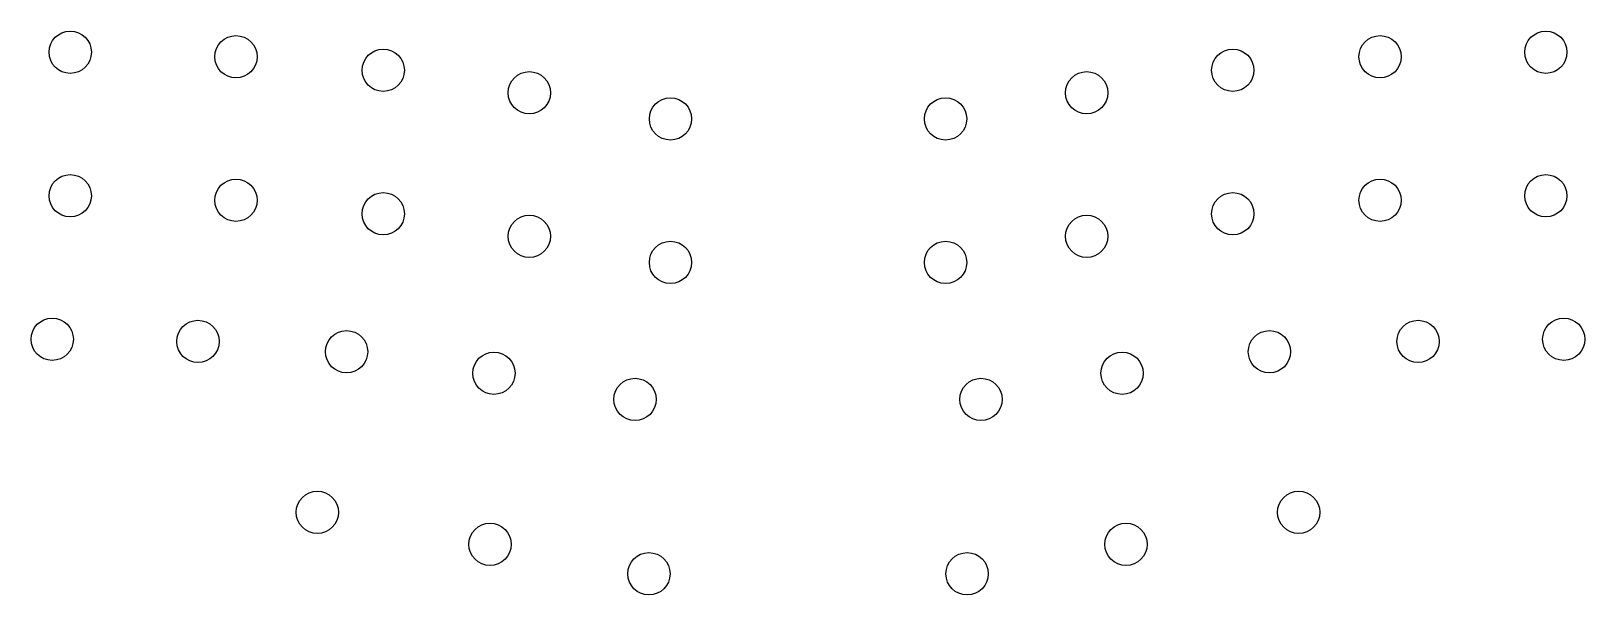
# Model space of a CAD drawing. Header units: millimetres. Extents: x -5 to 200, y -72 to 3.
import ezdxf

# ---------------------------------------------------------------- set-up
doc = ezdxf.new("R2010")
doc.units = ezdxf.units.MM

msp = doc.modelspace()

# ---------------------------------------------------------------- linework, layer by layer
for centre in [(0, 0), (21.94, -0.6), (173.36, -0.6), (195.3, 0), (41.43, -2.39), (153.87, -2.39), (60.77, -5.37), (134.53, -5.37), (79.45, -8.83), (115.85, -8.83), (0, -19), (195.3, -19), (21.94, -19.6), (173.36, -19.6), (41.43, -21.39), (153.87, -21.39), (60.77, -24.37), (134.53, -24.37), (79.45, -27.83), (115.85, -27.83), (-2.38, -38), (16.91, -38.29), (36.58, -39.65), (158.72, -39.65), (178.39, -38.29), (197.67, -38), (56.08, -42.5), (139.22, -42.5), (74.76, -45.96), (120.54, -45.96), (32.71, -60.91), (162.59, -60.91), (55.57, -65.15), (139.73, -65.15), (76.59, -69.05), (118.71, -69.05)]:
    msp.add_circle(centre, 2.8)

doc.saveas('drawing.dxf')
